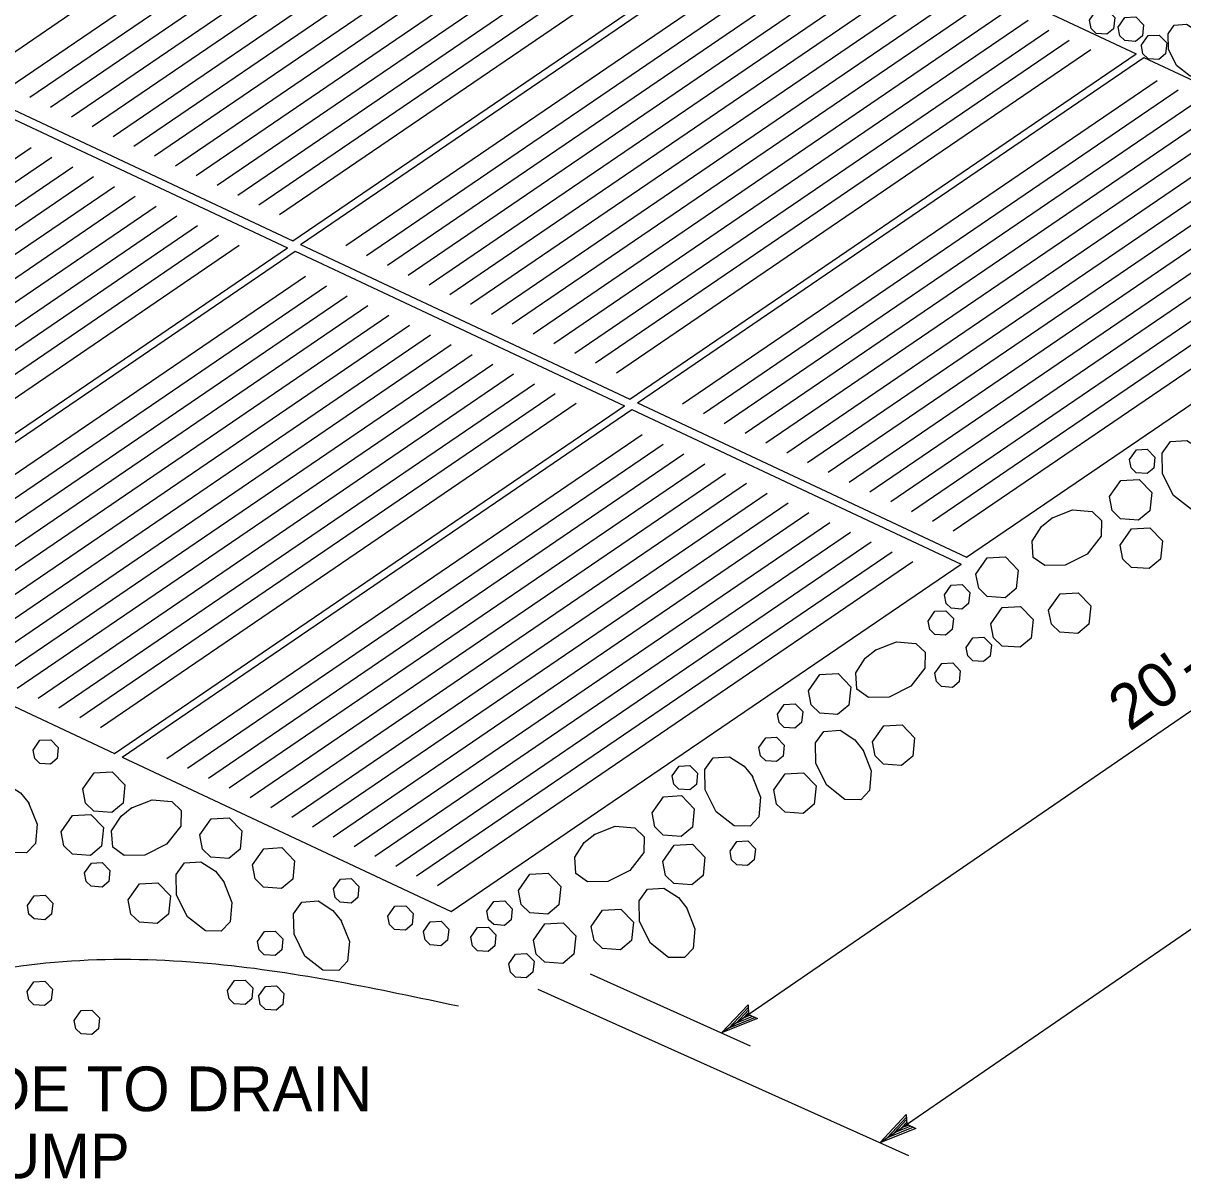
# Model space of a CAD drawing. Extents: x -894 to 866, y -476 to 714.
# Drawn here: x 101.4 to 283.1, y -28.9 to 152.2 of the extents above; entities that cross this region are included whole.
import ezdxf

# ---------------------------------------------------------------- set-up
doc = ezdxf.new("R2010")
doc.units = 0
for name, color, linetype in [('56 Stage 3 Anno', 7, 'Continuous'), ('57 Undefined', 7, 'Continuous'), ('60 Nongeo Data', 7, 'Continuous')]:
    doc.layers.add(name, color=color, linetype=linetype)

msp = doc.modelspace()

# ---------------------------------------------------------------- linework, layer by layer
at = {"layer": '56 Stage 3 Anno'}
for p, q in [((210.86, -6.03), (371.22, 104.06)), ((235.66, -23.23), (406.72, 94.21)), ((190.25, 3.21), (215.35, -8.05)), ((182.05, 0.82), (240.15, -25.25)), ((210.86, -6.03), (214.99, -1.61)), ((214.99, -1.61), (214.99, -1.61)), ((214.99, -1.61), (215.08, -3.14)), ((216.1, -3.61), (211.98, -5.27)), ((211.99, -5.26), (215, -2.03)), ((213.11, -4.5), (215.05, -2.41)), ((215.71, -3.45), (213.11, -4.5)), ((214.23, -3.73), (215.06, -2.84)), ((215.38, -3.27), (214.23, -3.73)), ((215.08, -3.14), (216.48, -3.78)), ((216.48, -3.78), (210.86, -6.03)), ((216.48, -3.78), (216.48, -3.78)), ((210.86, -6.03), (210.86, -6.03)), ((235.66, -23.23), (239.79, -18.81)), ((236.79, -22.45), (239.8, -19.23)), ((237.9, -21.69), (239.85, -19.61)), ((239.79, -18.81), (239.79, -18.81)), ((239.79, -18.81), (239.88, -20.33)), ((241.28, -20.98), (235.66, -23.23)), ((240.9, -20.81), (236.78, -22.46)), ((240.51, -20.65), (237.9, -21.69)), ((239.03, -20.92), (239.86, -20.03)), ((240.18, -20.46), (239.03, -20.92)), ((239.88, -20.33), (241.28, -20.98)), ((241.28, -20.98), (241.28, -20.98)), ((235.66, -23.23), (235.66, -23.23))]:
    msp.add_line(p, q, dxfattribs=at)
at = {"layer": '60 Nongeo Data'}
for p, q in [((92.11, 142.27), (171.47, 196.36)), ((99.19, 142.09), (173.53, 192.76)), ((102.45, 140.56), (176.84, 191.26)), ((105.71, 139.02), (178, 188.29)), ((108.97, 137.49), (177.6, 184.27)), ((112.23, 135.96), (177.21, 180.25)), ((128.54, 128.3), (202.84, 178.94)), ((131.8, 126.77), (206.13, 177.43)), ((115.5, 134.43), (176.81, 176.22)), ((135.06, 125.24), (209.34, 175.87)), ((138.33, 123.71), (212.53, 174.29)), ((141.59, 122.18), (215.91, 172.83)), ((118.76, 132.9), (176.42, 172.2)), ((143.69, 118.05), (223.05, 172.14)), ((144.89, 117.49), (224.25, 171.58)), ((224.25, 171.58), (275.83, 147.36)), ((122.02, 131.37), (176.02, 168.17)), ((151.96, 117.31), (226.31, 167.98)), ((155.23, 115.77), (229.62, 166.48)), ((125.28, 129.84), (176.89, 165.01)), ((158.49, 114.24), (232.75, 164.86)), ((161.75, 112.71), (236.09, 163.38)), ((165.01, 111.18), (239.28, 161.8)), ((168.27, 109.65), (242.63, 160.33)), ((171.53, 108.12), (245.9, 158.8)), ((174.79, 106.58), (249.09, 157.23)), ((178.06, 105.05), (252.4, 155.72)), ((181.32, 103.52), (255.61, 154.16)), ((184.58, 101.99), (258.9, 152.65)), ((187.84, 100.46), (262.12, 151.09)), ((191.1, 98.93), (265.31, 149.51)), ((194.36, 97.4), (268.69, 148.05)), ((196.46, 93.27), (275.83, 147.36)), ((197.66, 92.7), (277.02, 146.8)), ((277.02, 146.8), (328.6, 122.58)), ((92.11, 142.27), (143.69, 118.05)), ((204.74, 92.52), (279.09, 143.2)), ((91.26, 141.21), (142.84, 116.99)), ((208, 90.99), (282.4, 141.7)), ((211.26, 89.46), (285.52, 140.07)), ((214.52, 87.93), (288.87, 138.6)), ((217.79, 86.4), (292.06, 137.02)), ((221.05, 84.87), (295.41, 135.55)), ((28.15, 81.93), (102.66, 132.71)), ((224.31, 83.33), (298.67, 134.02)), ((31.41, 80.4), (105.92, 131.18)), ((227.57, 81.8), (301.87, 132.44)), ((230.83, 80.27), (305.17, 130.94)), ((34.68, 78.87), (109.19, 129.65)), ((234.09, 78.74), (308.39, 129.38)), ((37.94, 77.33), (112.45, 128.12)), ((237.36, 77.21), (311.68, 127.87)), ((41.2, 75.8), (115.71, 126.59)), ((240.62, 75.68), (314.9, 126.3)), ((44.46, 74.27), (118.97, 125.06)), ((243.88, 74.15), (318.09, 124.72)), ((47.72, 72.74), (122.23, 123.52)), ((50.98, 71.21), (125.49, 121.99)), ((247.14, 72.61), (321.46, 123.27)), ((249.24, 68.48), (328.6, 122.58)), ((54.24, 69.68), (128.75, 120.46)), ((57.51, 68.15), (132.02, 118.93)), ((60.77, 66.61), (135.28, 117.4)), ((62.95, 62.54), (142.84, 116.99)), ((64.14, 61.97), (144.04, 116.43)), ((144.04, 116.43), (195.62, 92.21)), ((144.89, 117.49), (196.46, 93.27)), ((71.14, 61.74), (145.65, 112.53)), ((74.41, 60.21), (148.92, 110.99)), ((77.67, 58.68), (152.18, 109.46)), ((80.93, 57.15), (155.44, 107.93)), ((84.19, 55.61), (158.7, 106.4)), ((87.45, 54.08), (161.96, 104.87)), ((90.71, 52.55), (165.22, 103.34)), ((93.98, 51.02), (168.49, 101.8)), ((97.24, 49.49), (171.75, 100.27)), ((100.5, 47.96), (175.01, 98.74)), ((103.76, 46.43), (178.27, 97.21)), ((107.02, 44.89), (181.53, 95.68)), ((110.28, 43.36), (184.79, 94.15)), ((197.66, 92.7), (249.24, 68.48)), ((113.54, 41.83), (188.05, 92.62)), ((115.72, 37.75), (195.62, 92.21)), ((116.92, 37.19), (196.81, 91.65)), ((196.81, 91.65), (248.39, 67.43)), ((123.92, 36.96), (198.43, 87.74)), ((127.18, 35.43), (201.69, 86.21)), ((130.44, 33.9), (204.95, 84.68)), ((133.71, 32.36), (208.22, 83.15)), ((136.97, 30.83), (211.48, 81.62)), ((140.23, 29.3), (214.74, 80.09)), ((143.49, 27.77), (218, 78.55)), ((146.75, 26.24), (221.26, 77.02)), ((150.01, 24.71), (224.52, 75.49)), ((153.28, 23.17), (227.79, 73.96)), ((156.54, 21.64), (231.05, 72.43)), ((159.8, 20.11), (234.31, 70.9)), ((163.06, 18.58), (237.57, 69.36)), ((166.32, 17.05), (240.83, 67.83)), ((168.5, 12.97), (248.39, 67.43)), ((64.14, 61.97), (115.72, 37.75)), ((116.92, 37.19), (168.5, 12.97))]:
    msp.add_line(p, q, dxfattribs=at)
for points in [[(268.48, 152.64), (269.55, 154.16), (271.26, 154.26), (272.45, 153.03), (272.27, 151.3), (271.22, 150.43), (269.53, 150.55), (268.74, 151.32), (268.48, 152.64)], [(272.99, 151.53), (274.06, 153.05), (275.77, 153.15), (276.96, 151.92), (276.79, 150.19), (275.73, 149.31), (274.04, 149.43), (273.25, 150.2), (272.99, 151.53)], [(286.37, 149.73), (287.36, 147.23), (287.16, 144.93), (286.12, 143.84), (284.26, 143.87), (282.14, 145.53), (280.86, 148.09), (280.81, 150.51), (281.78, 151.86), (283.7, 151.99), (285.42, 150.89), (286.43, 149.63)], [(276.62, 148.69), (277.69, 150.21), (279.4, 150.31), (280.59, 149.08), (280.42, 147.35), (279.36, 146.47), (277.68, 146.6), (276.88, 147.37), (276.63, 148.69)], [(274.78, 83.8), (275.85, 85.32), (277.56, 85.42), (278.74, 84.19), (278.57, 82.46), (277.52, 81.59), (275.83, 81.71), (275.04, 82.48), (274.78, 83.8)], [(287.31, 83.76), (288.63, 80.43), (288.37, 77.36), (286.98, 75.91), (284.5, 75.95), (281.67, 78.16), (279.96, 81.58), (279.91, 84.8), (281.19, 86.61), (283.76, 86.78), (286.05, 85.31), (287.39, 83.63)], [(271.63, 77.99), (273.41, 80.53), (276.26, 80.69), (278.24, 78.64), (277.95, 75.76), (276.19, 74.3), (273.38, 74.5), (272.06, 75.79), (271.63, 77.99)], [(262.52, 74.59), (265.86, 75.91), (268.92, 75.64), (270.38, 74.26), (270.33, 71.77), (268.12, 68.95), (264.71, 67.24), (261.49, 67.18), (259.67, 68.47), (259.5, 71.03), (260.97, 73.33), (262.66, 74.67)], [(273.31, 70.4), (275.09, 72.94), (277.94, 73.1), (279.92, 71.05), (279.63, 68.17), (277.87, 66.71), (275.06, 66.91), (273.74, 68.19), (273.31, 70.4)], [(250.71, 65.84), (252.49, 68.38), (255.34, 68.54), (257.32, 66.49), (257.03, 63.61), (255.27, 62.15), (252.46, 62.35), (251.14, 63.63), (250.71, 65.84)], [(245.76, 62.58), (246.83, 64.11), (248.54, 64.2), (249.73, 62.97), (249.55, 61.25), (248.5, 60.37), (246.81, 60.49), (246.02, 61.26), (245.76, 62.58)], [(262.1, 60.22), (263.88, 62.75), (266.73, 62.92), (268.71, 60.86), (268.42, 57.99), (266.66, 56.53), (263.85, 56.73), (262.53, 58.01), (262.1, 60.22)], [(243.2, 58.5), (244.28, 60.02), (245.98, 60.12), (247.17, 58.88), (247, 57.16), (245.94, 56.28), (244.26, 56.4), (243.46, 57.17), (243.21, 58.5)], [(253.05, 58.07), (254.84, 60.61), (257.68, 60.77), (259.66, 58.72), (259.38, 55.84), (257.62, 54.38), (254.81, 54.58), (253.48, 55.87), (253.05, 58.07)], [(234.91, 53.93), (238.25, 55.26), (241.31, 54.99), (242.77, 53.61), (242.72, 51.12), (240.51, 48.29), (237.1, 46.59), (233.88, 46.53), (232.06, 47.82), (231.89, 50.38), (233.36, 52.67), (235.05, 54.02)], [(249.17, 54.36), (250.24, 55.88), (251.94, 55.98), (253.13, 54.75), (252.96, 53.02), (251.9, 52.15), (250.22, 52.27), (249.42, 53.04), (249.17, 54.36)], [(244.28, 50.32), (245.35, 51.85), (247.06, 51.94), (248.24, 50.71), (248.07, 48.99), (247.02, 48.11), (245.33, 48.23), (244.54, 49), (244.28, 50.32)], [(224.47, 47.56), (226.25, 50.1), (229.1, 50.26), (231.08, 48.21), (230.79, 45.33), (229.03, 43.87), (226.22, 44.08), (224.9, 45.36), (224.47, 47.56)], [(219.59, 43.92), (220.66, 45.44), (222.37, 45.54), (223.56, 44.31), (223.39, 42.58), (222.33, 41.7), (220.65, 41.83), (219.85, 42.6), (219.59, 43.92)], [(234.49, 39.56), (236.27, 42.1), (239.12, 42.26), (241.1, 40.21), (240.81, 37.34), (239.05, 35.87), (236.24, 36.08), (234.92, 37.36), (234.49, 39.56)], [(216.71, 38.68), (217.77, 40.2), (219.48, 40.3), (220.67, 39.07), (220.5, 37.34), (219.44, 36.47), (217.76, 36.59), (216.96, 37.36), (216.71, 38.68)], [(232.98, 38.36), (234.3, 35.03), (234.03, 31.96), (232.65, 30.51), (230.16, 30.55), (227.34, 32.76), (225.63, 36.18), (225.57, 39.4), (226.86, 41.21), (229.42, 41.38), (231.72, 39.91), (233.06, 38.23)], [(102.96, 38.29), (104.03, 39.81), (105.74, 39.91), (106.92, 38.68), (106.75, 36.96), (105.7, 36.08), (104.01, 36.2), (103.22, 36.97), (102.96, 38.29)], [(215.64, 34.21), (216.96, 30.88), (216.7, 27.81), (215.31, 26.35), (212.83, 26.4), (210, 28.61), (208.29, 32.03), (208.24, 35.25), (209.53, 37.06), (212.09, 37.23), (214.38, 35.76), (215.73, 34.08)], [(110.74, 32.19), (112.52, 34.73), (115.37, 34.89), (117.35, 32.84), (117.06, 29.96), (115.3, 28.5), (112.49, 28.71), (111.17, 29.99), (110.74, 32.19)], [(203.11, 34.25), (204.18, 35.77), (205.89, 35.87), (207.08, 34.64), (206.91, 32.91), (205.85, 32.03), (204.16, 32.16), (203.37, 32.93), (203.11, 34.25)], [(219.05, 32.03), (220.83, 34.57), (223.68, 34.73), (225.66, 32.68), (225.37, 29.8), (223.61, 28.34), (220.8, 28.54), (219.48, 29.82), (219.05, 32.03)], [(102.27, 30.04), (103.6, 26.7), (103.33, 23.64), (101.95, 22.18), (99.46, 22.23), (96.64, 24.44), (94.93, 27.86), (94.87, 31.08), (96.16, 32.89), (98.72, 33.06), (101.02, 31.59), (102.36, 29.9)], [(199.96, 28.44), (201.74, 30.98), (204.59, 31.14), (206.57, 29.09), (206.28, 26.21), (204.53, 24.75), (201.71, 24.95), (200.39, 26.24), (199.96, 28.44)], [(118.29, 29.17), (121.63, 30.49), (124.7, 30.23), (126.15, 28.84), (126.1, 26.36), (123.89, 23.53), (120.48, 21.82), (117.26, 21.77), (115.45, 23.05), (115.27, 25.62), (116.75, 27.91), (118.43, 29.26)], [(107.38, 25.48), (109.16, 28.02), (112.01, 28.18), (113.99, 26.13), (113.7, 23.25), (111.95, 21.79), (109.13, 21.99), (107.81, 23.28), (107.38, 25.48)], [(129.08, 24.98), (130.86, 27.52), (133.71, 27.68), (135.69, 25.63), (135.4, 22.76), (133.64, 21.29), (130.83, 21.5), (129.51, 22.78), (129.08, 24.98)], [(190.86, 25.03), (194.19, 26.36), (197.26, 26.09), (198.71, 24.71), (198.67, 22.22), (196.46, 19.39), (193.04, 17.69), (189.82, 17.63), (188.01, 18.92), (187.84, 21.48), (189.31, 23.78), (190.99, 25.12)], [(212.17, 22.42), (213.24, 23.94), (214.95, 24.04), (216.14, 22.8), (215.97, 21.08), (214.91, 20.2), (213.23, 20.32), (212.43, 21.09), (212.17, 22.41)], [(137.33, 20.3), (139.11, 22.83), (141.96, 23), (143.94, 20.94), (143.65, 18.07), (141.9, 16.61), (139.08, 16.81), (137.76, 18.09), (137.33, 20.3)], [(201.64, 20.85), (203.42, 23.38), (206.27, 23.55), (208.25, 21.49), (207.96, 18.62), (206.2, 17.16), (203.39, 17.36), (202.07, 18.64), (201.64, 20.85)], [(111.04, 19.04), (112.11, 20.56), (113.82, 20.66), (115.01, 19.42), (114.83, 17.7), (113.78, 16.82), (112.09, 16.94), (111.3, 17.71), (111.04, 19.04)], [(132.79, 17.76), (134.11, 14.42), (133.85, 11.36), (132.46, 9.9), (129.97, 9.95), (127.15, 12.16), (125.44, 15.57), (125.38, 18.79), (126.67, 20.61), (129.24, 20.78), (131.53, 19.31), (132.87, 17.62)], [(179.04, 16.29), (180.82, 18.82), (183.67, 18.99), (185.65, 16.93), (185.36, 14.06), (183.6, 12.6), (180.79, 12.8), (179.47, 14.08), (179.04, 16.29)], [(117.87, 14.8), (119.65, 17.34), (122.5, 17.5), (124.48, 15.45), (124.19, 12.57), (122.43, 11.11), (119.62, 11.31), (118.3, 12.6), (117.87, 14.8)], [(150.05, 16.53), (151.12, 18.05), (152.83, 18.15), (154.02, 16.92), (153.84, 15.19), (152.79, 14.32), (151.1, 14.44), (150.31, 15.21), (150.05, 16.53)], [(205.35, 13.62), (206.67, 10.28), (206.41, 7.22), (205.02, 5.76), (202.54, 5.81), (199.71, 8.02), (198, 11.44), (197.95, 14.66), (199.23, 16.47), (201.8, 16.64), (204.09, 15.17), (205.43, 13.49)], [(102.07, 13.92), (103.14, 15.44), (104.85, 15.54), (106.04, 14.31), (105.87, 12.58), (104.81, 11.7), (103.12, 11.83), (102.33, 12.6), (102.07, 13.92)], [(151.21, 11.62), (152.53, 8.28), (152.26, 5.22), (150.88, 3.76), (148.39, 3.81), (145.57, 6.02), (143.86, 9.43), (143.8, 12.65), (145.09, 14.47), (147.65, 14.64), (149.95, 13.17), (151.29, 11.48)], [(174.09, 13.03), (175.16, 14.56), (176.87, 14.65), (178.06, 13.42), (177.89, 11.7), (176.83, 10.82), (175.14, 10.94), (174.35, 11.71), (174.09, 13.03)], [(158.57, 12.28), (159.64, 13.81), (161.35, 13.9), (162.54, 12.67), (162.37, 10.95), (161.31, 10.07), (159.62, 10.19), (158.83, 10.96), (158.57, 12.28)], [(190.43, 10.66), (192.21, 13.2), (195.06, 13.36), (197.04, 11.31), (196.75, 8.44), (194.99, 6.97), (192.18, 7.18), (190.86, 8.46), (190.43, 10.66)], [(164.13, 9.85), (165.2, 11.37), (166.91, 11.47), (168.1, 10.24), (167.93, 8.51), (166.87, 7.63), (165.19, 7.76), (164.39, 8.53), (164.14, 9.85)], [(181.39, 8.52), (183.17, 11.06), (186.02, 11.22), (188, 9.17), (187.71, 6.29), (185.95, 4.83), (183.14, 5.03), (181.82, 6.32), (181.39, 8.52)], [(138.14, 8.31), (139.21, 9.84), (140.92, 9.93), (142.1, 8.7), (141.93, 6.98), (140.88, 6.1), (139.19, 6.22), (138.4, 6.99), (138.14, 8.31)], [(171.54, 8.95), (172.61, 10.47), (174.32, 10.56), (175.5, 9.33), (175.33, 7.61), (174.28, 6.73), (172.59, 6.85), (171.8, 7.62), (171.54, 8.95)], [(177.5, 4.81), (178.57, 6.33), (180.28, 6.43), (181.46, 5.2), (181.29, 3.47), (180.24, 2.59), (178.55, 2.72), (177.76, 3.49), (177.5, 4.81)], [(102.02, 0.46), (103.09, 1.98), (104.8, 2.08), (105.99, 0.84), (105.82, -0.88), (104.76, -1.76), (103.07, -1.64), (102.28, -0.87), (102.02, 0.46)], [(133.44, 0.64), (134.51, 2.16), (136.22, 2.26), (137.4, 1.02), (137.23, -0.7), (136.18, -1.58), (134.49, -1.46), (133.7, -0.69), (133.44, 0.64)], [(138.31, -0.27), (139.38, 1.26), (141.09, 1.35), (142.28, 0.12), (142.11, -1.6), (141.05, -2.48), (139.37, -2.36), (138.57, -1.59), (138.32, -0.27)], [(109.42, -4.06), (110.49, -2.54), (112.2, -2.44), (113.39, -3.67), (113.22, -5.4), (112.16, -6.27), (110.48, -6.15), (109.68, -5.38), (109.42, -4.06)]]:
    msp.add_lwpolyline(points, dxfattribs=at)
msp.add_spline([(169.64, -1.86), (131.62, 4.72), (89.42, 2.03), (61.58, -9.35)], degree=3, dxfattribs=at)

# ---------------------------------------------------------------- texts
at = {"layer": '57 Undefined'}
msp.add_text('20\'-0"', height=7, rotation=35.4657, dxfattribs=at).set_placement((274.77, 41.1))
for s, p in [('GRADE TO DRAIN', (75.48, -18.29)), ('TO SUMP', (75.48, -28.79))]:
    msp.add_text(s, height=7, dxfattribs=at).set_placement(p)

doc.saveas('drawing.dxf')
